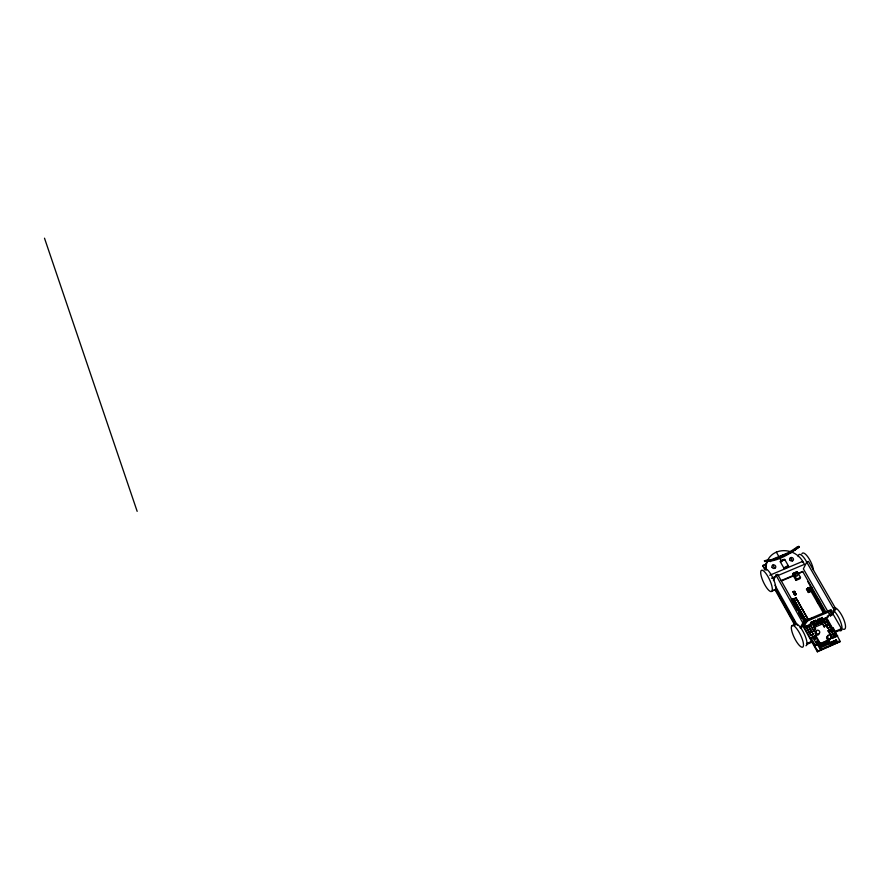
<?xml version="1.0" encoding="UTF-8"?>
<svg xmlns="http://www.w3.org/2000/svg" width="890" height="890" viewBox="0 0 890 890"><rect width="100%" height="100%" fill="white"/><g stroke="black" fill="none" stroke-linecap="round" stroke-linejoin="round"><path stroke-width="1.33" d="M783.4 560.255L781.943 561.112M813.338 638.508L814.94 637.83L815.14 639.409M815.796 641.657L817.398 640.967L817.376 642.691L815.796 641.657L817.042 641.556L817.421 642.958M796.127 594.175L794.648 594.998L793.035 591.661M772.053 590.882L772.32 589.547A11.715 3.293 64.8 0 0 764.766 572.048A11.715 3.293 64.8 0 0 761.896 578.3A11.715 3.293 64.8 0 0 771.408 591.538L775.49 589.425L775.769 588.09A11.715 3.326 64.8 0 0 770.929 574.284A11.715 3.326 64.8 0 0 764.365 569.533M791.622 625.97L791.321 627.261A12.071 3.393 64 0 0 799.153 645.206A12.071 3.393 64 0 0 802.313 639.265A12.071 3.393 64 0 0 792.323 625.392L791.622 625.97L795.104 624.491L775.49 589.425L774.845 590.081A11.715 3.326 64.8 0 1 773.866 590.003M795.104 624.491L794.904 625.325L775.079 589.848M765.178 570.123L762.741 565.751L766.201 563.96M773.455 580.58L775.924 575.107L777.66 574.373L804.593 622.21L801.223 628.296M782.521 560.622L782.911 559.754M785.648 568.543L786.259 567.219M822.438 646.574L821.448 645.161L820.513 646.552M792.656 574.551L793.302 573.238L797.162 571.614L800.499 577.454L799.843 578.767L795.983 580.402L792.656 574.551L795.549 573.338M793.235 574.172L796.45 572.27L796.127 572.949M796.517 572.926L797.162 571.614M802.413 562.013L802.736 561.345A19.858 17.622 23.8 0 0 779.228 551.199A19.858 17.622 23.8 0 0 766.446 570.078M795.983 580.402L796.628 579.09L800.499 577.454M792.946 591.705L794.559 591.238L795.994 594.431M796.094 594.386L795.727 594.976M806.707 562.135L803.37 568.844L830.348 615.88L832.083 615.135L835.832 608.894L808.432 561.412L806.707 562.135L834.075 609.65L830.348 615.88M826.131 612.465L802.691 571.491L798.564 573.761M795.972 594.22L794.692 591.416M794.336 594.665L793.146 592.073M805.739 622.021L793.168 598.992L795.983 597.802L808.443 619.852M795.983 597.802L808.176 619.963M792.979 599.37L796.25 598.28M796.005 598.603L797.952 601.295M806.473 589.124L809.021 587.845L806.473 589.124L808.387 592.484L810.946 591.194L808.387 592.484M799.309 604.232L797.852 601.106M808.298 587.867L808.087 589.48L807.152 589.158L808.298 587.867L808.031 590.704L809.5 587.356L808.687 589.225M807.475 589.736L808.621 588.446M797.206 610.184L797.863 608.938L792.111 598.748L791.099 599.17M800.266 605.367L799.387 604.087M808.354 588.646L809.5 587.356M808.031 590.704L809.177 589.414L808.832 588.802L808.576 589.669M809.833 587.934L809.244 590.192M809.433 588.546L810.39 588.902L808.587 591.672L809.177 589.414M809.488 589.314L810.034 588.29M808.254 591.094L810.479 587.912L811.758 587.367L811.079 588.657M808.587 591.672L809.41 589.814L809.132 590.649M809.466 590.582L809.8 591.16L810.946 589.881L810.011 589.558M809.8 591.16L810.946 589.881M804.137 612.787L802.68 609.639M802.524 609.928L800.088 605.322M805.75 615.658L805.094 613.933M805.906 615.357L808.265 619.807M804.249 618.072L803.893 618.005M800.155 627.828L802.836 622.956L804.593 622.21M805.061 619.507L804.694 619.44M803.87 624.29L805.572 622.633L798.497 610.073L797.473 610.495M793.791 599.026L805.873 620.942L793.702 599.359L796.072 598.236M822.983 618.928L827.978 616.892L831.672 610.673L831.082 609.65L806.429 620.152L803.036 626.26L817.376 651.803L840.238 641.568L833.385 628.129L828.468 630.231L828.045 630.921L832.284 638.352L837.201 636.25M808.899 587.611L817.098 601.963L819.078 600.149L817.632 602.897L823.473 613.11M803.603 627.283L807.008 621.187L831.672 610.673M803.77 627.584L805.673 626.315M810.59 619.429L811.135 618.439M806.34 627.483L808.921 626.193L810.145 628.852L807.697 629.886L806.34 627.483L808.921 626.193M823.372 620.497L821.759 621.176L820.124 618.305L821.726 621.932L820.124 622.622L818.144 619.162L819.401 622.188L817.265 623.1L815.262 620.397L817.22 623.857L815.629 624.535L813.66 621.064L814.906 624.101L813.315 624.78L811.302 622.066L809.922 624.502L813.76 631.322L815.552 628.74L813.872 625.77L823.929 621.487L822.482 623.923L813.727 627.661M810.301 624.346L811.691 621.91M807.697 629.886L810.278 628.607M807.898 630.242L810.479 628.963L811.702 631.622L809.255 632.668L807.898 630.242L810.479 628.963M811.891 623.679L813.282 621.231M812.259 623.501L813.66 621.064M815.262 620.397L813.849 622.833L815.162 625.136M814.695 621.865L815.629 620.23M809.255 632.668L811.847 631.377M809.477 633.046L812.058 631.767L813.282 634.425L810.835 635.471L809.477 633.046L812.058 631.767M817.777 619.318L816.364 621.765L817.131 623.122L819.746 618.461M816.731 621.609L818.144 619.162M819.178 619.941L820.124 618.305M816.286 625.481L817.22 623.857M810.835 635.471L813.427 634.181M813.76 631.322L815.552 628.74M822.482 623.923L824.162 626.872L825.998 624.279L822.104 617.46L820.302 620.074L821.381 621.988M818.455 623.812L819.401 622.188M821.147 619.095L822.104 617.46M818.333 641.39L819.668 643.759L820.079 643.092L815.863 635.616L812.47 636.695L810.534 638.408L817.732 651.224L817.376 651.803M820.235 623.79L821.192 622.166M820.769 623.567L821.726 621.932M823.105 620.297L825.698 619.017L826.921 621.654L825.698 619.017M824.685 623.056L827.266 621.765C832.128 624.791 822.071 626.504 828.646 624.179M824.162 626.872L825.998 624.279M827.266 621.765L828.49 624.413M826.276 625.848L828.857 624.558L830.092 627.216L827.644 628.262L826.276 625.848L828.857 624.558M820.079 643.092L816.675 644.171L814.728 645.873L828.123 640.177L830.526 643.359L830.481 645.762M827.644 628.262L830.236 626.972M816.653 650.523L817.009 649.945M832.951 628.83L833.385 628.129L828.468 630.231L832.717 637.674L832.284 638.352M821.025 649.322L820.613 649.989L817.843 645.083L818.255 644.404L821.025 649.322L830.904 645.083M828.123 640.177L823.072 642.836M835.488 640.477L836.066 639.799L837.19 641.701L830.626 644.694L837.034 641.946L835.866 639.877L835.821 640.611L836.2 640.021L829.602 642.892L834.942 640.6M830.615 642.847L830.982 642.257M831.127 643.748L831.694 643.069L831.249 643.971M832.128 643.314L832.706 642.647L832.25 643.537M832.272 612.732L841.451 628.674L840.683 629.886L835.699 632.011M833.129 642.892L833.707 642.213L833.452 643.025M833.251 643.114L833.83 642.435M834.13 642.458L834.709 641.779L834.453 642.591M834.253 642.68L834.831 642.002M835.621 640.7L836.2 640.021M835.131 642.024L835.71 641.356L835.454 642.168M835.254 642.257L835.844 641.579M836.133 641.601L836.711 640.922L836.255 641.823M836.455 641.735L836.644 641.234M839.125 640.889L839.515 640.299M793.035 591.516L794.57 591.672M780.797 556.662C782.087 555.249 777.927 557.607 780.13 557.029L770.006 560.989L764.421 560.845L764.799 561.501C777.293 561.768 789.263 554.225 799.187 547.061L798.808 546.404L797.095 547.128L789.119 552.323L789.63 552.924L786.304 554.459L772.509 560.122L764.799 561.501M789.018 552.379L789.397 553.035L791.377 552L799.187 547.061M781.275 556.506L790.531 552.379L798.808 546.404M832.717 637.674L837.635 635.571M780.953 557.452C782.889 555.738 777.916 558.519 780.73 557.574M823.784 644.048L825.453 644.438L825.041 645.751M764.421 560.845L772.131 559.454L789.119 552.323M810.134 618.873L811.068 619.218M812.147 618.016L813.093 618.361M831.082 634.804L831.85 634.47M818.889 644.627L822.026 643.292M819.245 645.139L829.135 640.9M820.636 647.597L830.526 643.359M817.732 651.224L840.238 641.568M805.962 620.909L793.168 598.992M834.075 609.65L835.832 608.894M811.202 624.046L804.115 626.983L810.534 638.408L813.004 637.362M805.038 627.038L810.1 624.88M824.63 622.455L827.066 621.409M828.045 630.921L831.727 629.352M806.485 643.637L811.569 641.468M835.221 631.344L841.451 628.674M807.052 644.271L812.025 642.146M817.098 601.963L818.377 601.418M817.632 602.897L819.623 601.095L818.333 601.64L824.841 613.01M807.152 589.158L807.753 588.902M809.789 589.158L810.39 588.902M807.675 590.081L808.287 589.825M762.741 565.751L766.323 564.249M769.728 575.252L802.736 561.345L804.471 564.349L777.816 575.585M771.474 578.255L775.279 576.653M781.064 580.625L793.201 575.496M798.174 573.394L802.691 571.491M782.132 580.692L793.513 575.886M797.863 608.938L796.839 609.372L791.733 600.305M795.66 594.832L794.459 594.409M831.649 632.045C835.087 632.145 830.515 628.229 831.015 631.522M827.322 644.438C830.782 644.538 826.176 640.589 826.677 643.904M833.518 635.649C836.878 636.617 833.474 631.744 833.029 634.993M833.296 630.743L835.232 633.858M797.095 547.128L797.473 547.784M794.959 548.763L795.337 549.419M794.581 549.575L794.959 550.231M791.01 551.344L791.377 552M807.775 581.604L812.514 589.881M813.861 592.239L815.218 594.609M816.564 596.968L820.625 604.054M821.982 606.424L823.339 608.782M827.389 615.88L827.978 616.892M790.531 552.379L790.91 553.024M810.479 587.912L817.799 600.694M836.734 635.582L826.443 617.449L825.909 617.771M808.888 588.101L810.801 591.45M827.288 620.174L831.305 627.194M808.966 588.39L809.288 588.969M810.067 590.326L810.401 590.904M790.609 557.607L792.478 560.889M807.686 588.123L808.02 588.702M828.712 624.802L830.092 627.216M808.865 590.838L809.188 591.416M830.014 629.197L834.264 636.639M806.607 588.857L808.52 592.228M785.926 553.803L786.304 554.459M795.871 572.281L797.763 575.607L796.316 576.219L794.425 572.893M821.737 617.615L826.198 625.214M826.421 625.603L827.8 628.017M823.25 624.446L824.54 626.716M782.755 555.004L783.122 555.66M793.302 573.238L796.628 579.09M784.746 559.499L788.507 566.096A2.503 0.612 -27.2 0 1 785.303 568.287A2.503 0.612 -27.2 0 1 784.98 567.264A2.503 0.612 -27.2 0 1 788.507 566.096M818.322 620.92L819.634 623.223M781.008 556.55L780.63 555.894L780.808 556.984M829.758 642.647L830.782 644.449M776.347 552.145L781.654 561.523M778.505 556.784L778.884 557.44M780.285 561.746L784.023 568.343M775.157 558.319L775.524 558.976M811.302 622.066L815.173 628.907M810.846 625.303L811.914 627.216M812.481 628.195L814.15 631.155M772.131 559.454L772.509 560.122M806.429 620.152L807.008 621.187M815.462 636.306L816.564 638.252M814.94 635.638L819.156 643.114M793.813 598.992L806.774 621.977M808.788 626.438L810.145 628.852M810.345 629.197L811.702 631.622M811.925 632L813.282 634.425M770.451 559.977L770.818 560.633M772.921 565.05L774.767 568.343M770.006 560.989L770.384 561.657M812.47 636.695L816.675 644.171M798.764 612.787L801.979 618.506M803.258 620.786L804.549 623.078M806.473 627.239L807.831 629.653M808.031 630.009L809.388 632.423M809.611 632.812L810.979 635.238M775.924 575.107L802.836 622.956M767.491 560.299L767.859 560.956M810.935 637.73L815.14 645.206M767.158 561.089L767.525 561.746M766.145 560.122L766.524 560.778M774.945 585.22L797.496 625.492M762.908 565.35L764.744 568.632M775.668 588.568L795.805 623.901A12.071 3.427 64 0 1 804.337 634.058A12.071 3.427 64 0 1 805.962 645.74M44.5 238.197L137.16 511.349M834.687 611.597A12.037 3.716 63.5 0 1 841.495 624.624A12.037 3.716 63.5 0 1 839.682 630.654M834.052 607.614A12.037 3.738 63.5 0 1 843.564 618.995A12.037 3.738 63.5 0 1 843.142 629.174M798.174 556.562A11.681 3.605 64.4 0 1 807.097 562.792M801.89 553.758A11.681 3.638 64.4 0 1 808.042 557.162A11.681 3.638 64.4 0 1 813.516 570.167M781.075 561.835A2.503 0.623 -27.2 0 1 780.797 560.989A2.503 0.623 -27.2 0 1 783.957 559.409A2.503 0.623 -27.2 0 1 784.235 560.255M819.045 633.469A2.058 1.825 29.4 0 1 817.187 635.137A2.058 1.825 29.4 0 1 815.062 633.369A2.058 1.825 29.4 0 1 816.553 631.388M830.548 637.763A2.069 1.825 30 0 1 829.102 639.91A2.069 1.825 30 0 1 826.654 638.319A2.069 1.825 30 0 1 828.101 636.172M765.611 567.865A19.803 17.589 23.9 0 1 768.493 559.254M835.488 634.359C833.062 637.462 833.307 630.754 835.488 634.359M829.046 643.036C826.599 646.151 826.855 639.398 829.046 643.036M831.282 630.165C832.495 634.103 834.52 627.817 831.282 630.165M822.861 645.684C820.413 648.81 820.68 642.035 822.861 645.684M823.862 643.87C825.063 647.853 827.122 641.512 823.862 643.87M813.727 637.663C814.917 641.623 816.987 635.315 813.727 637.663M772.131 567.42A1.98 1.758 23.3 0 0 775.502 567.764A1.98 1.758 23.3 0 0 773.899 564.905A1.98 1.758 23.3 0 0 772.131 567.42M789.842 559.966A1.98 1.747 23.4 0 0 793.212 560.311A1.98 1.747 23.4 0 0 791.588 557.474A1.98 1.747 23.4 0 0 789.842 559.966M815.997 632.801A2.058 1.836 29.3 0 0 819.479 633.179A2.058 1.836 29.3 0 0 817.777 630.176A2.058 1.836 29.3 0 0 815.997 632.801M827.589 637.607A2.069 1.836 29.9 0 0 831.082 637.985A2.069 1.836 29.9 0 0 829.369 634.971A2.069 1.836 29.9 0 0 827.589 637.607"/></g></svg>
